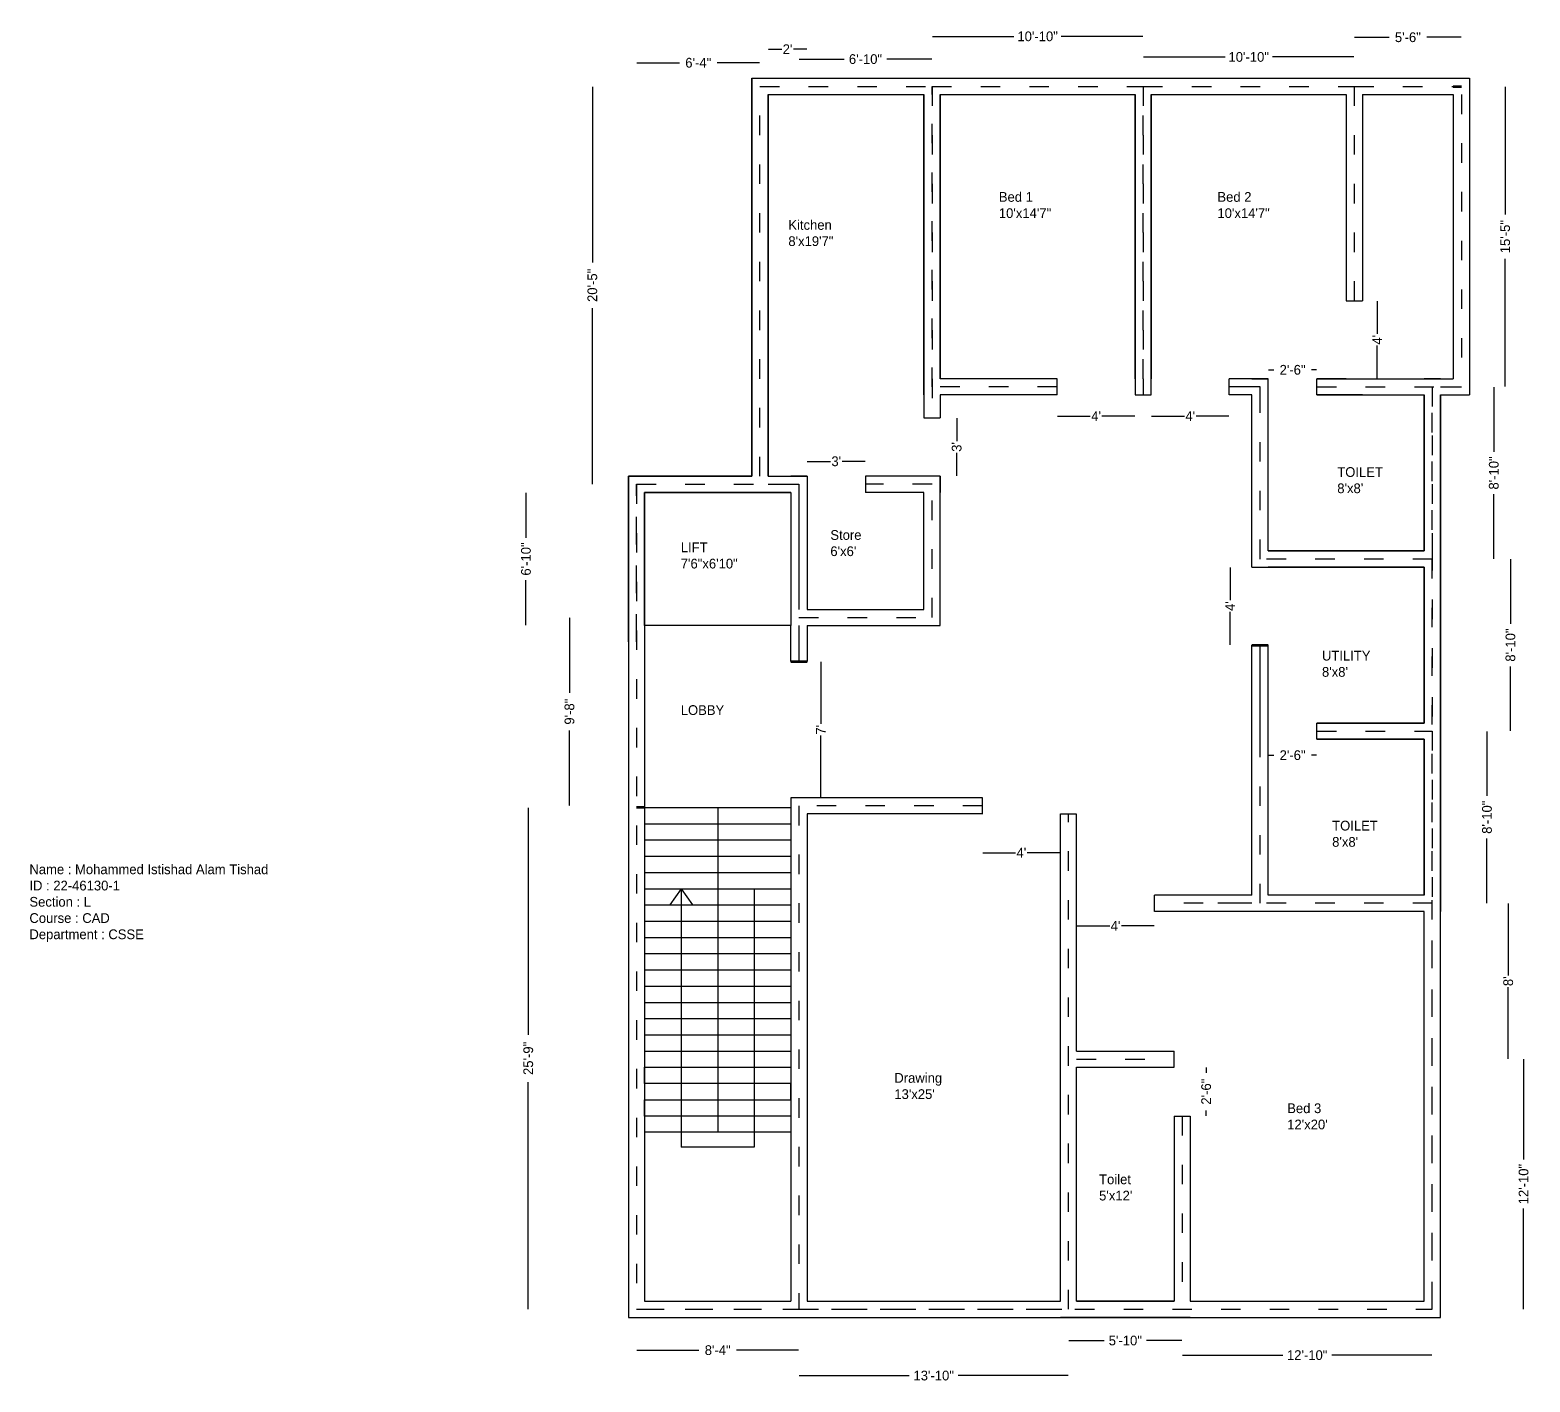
# Model space of a CAD drawing. Header units: inches. Extents: x -1722 to 2146, y -2751 to 53.
# Drawn here: x -1722 to -798, y -780 to 53 of the extents above; entities that cross this region are included whole.
import ezdxf

# ---------------------------------------------------------------- set-up
doc = ezdxf.new("R2010")
doc.units = ezdxf.units.IN
doc.header["$MEASUREMENT"] = 0
doc.linetypes.add('ACAD_ISO03W100', pattern=[30, 12, -18])
doc.dimstyles.get("Standard").update_dxf_attribs({"dimtxt": 6, "dimasz": 0.18, "dimexe": 0.18, "dimexo": 0.0625, "dimgap": 0.09, "dimtad": 0, "dimdec": 1, "dimzin": 0, "dimdsep": 46, "dimlunit": 4, "dimtxsty": 'Standard', "dimcen": 0.09, "dimse1": 1, "dimse2": 1, "dimadec": 0, "dimazin": 0, "dimtfac": 1, "dimtdec": 1, "dimtofl": 0, "dimtmove": 0, "dimatfit": 3, "dimfxl": 1, "dimfrac": 1, "dimtolj": 1, "dimtzin": 0, "dimarcsym": 0})

# ---------------------------------------------------------------- blocks, each defined once
blk = doc.blocks.new('*D3')
at = {"color": 0, "lineweight": -2}
for p, q in [((-1416.48, -232.29), (-1416.48, -260.02)), ((-1416.48, -313.93), (-1416.48, -286.2))]:
    blk.add_line(p, q, dxfattribs=at)
at = {"color": 0, "lineweight": 200}
for points in [[(-1416.51, -232.29), (-1416.45, -232.29), (-1416.48, -232.11)], [(-1416.51, -313.93), (-1416.45, -313.93), (-1416.48, -314.11)]]:
    blk.add_solid(points, dxfattribs=at)
at = {"layer": 'Defpoints', "color": 0, "lineweight": 200}
for p in [(-1343.4, -232.11), (-1416.48, -314.11), (-1343.4, -314.11)]:
    blk.add_point(p, dxfattribs=at)
at = {"color": 0, "lineweight": 200, "insert": (-1416.48, -273.11), "char_height": 6, "attachment_point": 5, "rotation": 90}
blk.add_mtext('\\A1;6\'-10"', dxfattribs=at)
blk = doc.blocks.new('*D4')
at = {"color": 0, "lineweight": -2}
for p, q in [((-1135.22, -453.95), (-1114.99, -453.95)), ((-1087.58, -453.95), (-1107.81, -453.95))]:
    blk.add_line(p, q, dxfattribs=at)
at = {"color": 0, "lineweight": 200}
for points in [[(-1135.22, -453.92), (-1135.22, -453.98), (-1135.4, -453.95)], [(-1087.58, -453.92), (-1087.58, -453.98), (-1087.4, -453.95)]]:
    blk.add_solid(points, dxfattribs=at)
at = {"layer": 'Defpoints', "color": 0, "lineweight": 200}
for p in [(-1135.4, -430.24), (-1087.4, -430.24), (-1087.4, -453.95)]:
    blk.add_point(p, dxfattribs=at)
at = {"color": 0, "lineweight": 200, "insert": (-1111.4, -453.95), "char_height": 6, "attachment_point": 5}
blk.add_mtext("\\A1;4'", dxfattribs=at)
blk = doc.blocks.new('*D5')
at = {"color": 0, "lineweight": -2}
for p, q in [((-997.59, -586.29), (-997.59, -589.52)), ((-997.59, -615.93), (-997.59, -612.7))]:
    blk.add_line(p, q, dxfattribs=at)
at = {"color": 0, "lineweight": 200}
for points in [[(-997.62, -586.29), (-997.56, -586.29), (-997.59, -586.11)], [(-997.62, -615.93), (-997.56, -615.93), (-997.59, -616.11)]]:
    blk.add_solid(points, dxfattribs=at)
at = {"layer": 'Defpoints', "color": 0, "lineweight": 200}
for p in [(-1017.4, -586.11), (-1017.4, -616.11), (-997.59, -616.11)]:
    blk.add_point(p, dxfattribs=at)
at = {"color": 0, "lineweight": 200, "insert": (-997.59, -601.11), "char_height": 6, "attachment_point": 5, "rotation": 90}
blk.add_mtext('\\A1;2\'-6"', dxfattribs=at)
blk = doc.blocks.new('*D1')
at = {"color": 0, "lineweight": -2}
for p, q in [((-1077.22, -498.99), (-1056.99, -498.99)), ((-1029.58, -498.99), (-1049.81, -498.99))]:
    blk.add_line(p, q, dxfattribs=at)
at = {"color": 0, "lineweight": 200}
for points in [[(-1077.22, -498.96), (-1077.22, -499.02), (-1077.4, -498.99)], [(-1029.58, -498.96), (-1029.58, -499.02), (-1029.4, -498.99)]]:
    blk.add_solid(points, dxfattribs=at)
at = {"layer": 'Defpoints', "color": 0, "lineweight": 200}
for p in [(-1077.4, -490.11), (-1029.4, -490.11), (-1077.4, -498.99)]:
    blk.add_point(p, dxfattribs=at)
at = {"color": 0, "lineweight": 200, "insert": (-1053.4, -498.99), "char_height": 6, "attachment_point": 5}
blk.add_mtext("\\A1;4'", dxfattribs=at)
blk = doc.blocks.new('*D6')
at = {"color": 0, "lineweight": -2}
for p, q in [((-959.22, -393.93), (-955.99, -393.93)), ((-929.58, -393.93), (-932.81, -393.93))]:
    blk.add_line(p, q, dxfattribs=at)
at = {"color": 0, "lineweight": 200}
for points in [[(-959.22, -393.9), (-959.22, -393.96), (-959.4, -393.93)], [(-929.58, -393.9), (-929.58, -393.96), (-929.4, -393.93)]]:
    blk.add_solid(points, dxfattribs=at)
at = {"layer": 'Defpoints', "color": 0, "lineweight": 200}
for p in [(-959.4, -384.11), (-929.4, -384.11), (-959.4, -393.93)]:
    blk.add_point(p, dxfattribs=at)
at = {"color": 0, "lineweight": 200, "insert": (-944.4, -393.93), "char_height": 6, "attachment_point": 5}
blk.add_mtext('\\A1;2\'-6"', dxfattribs=at)
blk = doc.blocks.new('*D7')
at = {"color": 0, "lineweight": -2}
for p, q in [((-982.88, -278.29), (-982.88, -298.52)), ((-982.88, -325.93), (-982.88, -305.7))]:
    blk.add_line(p, q, dxfattribs=at)
at = {"color": 0, "lineweight": 200}
for points in [[(-982.91, -278.29), (-982.85, -278.29), (-982.88, -278.11)], [(-982.91, -325.93), (-982.85, -325.93), (-982.88, -326.11)]]:
    blk.add_solid(points, dxfattribs=at)
at = {"layer": 'Defpoints', "color": 0, "lineweight": 200}
for p in [(-969.4, -278.11), (-982.88, -326.11), (-969.4, -326.11)]:
    blk.add_point(p, dxfattribs=at)
at = {"color": 0, "lineweight": 200, "insert": (-982.88, -302.11), "char_height": 6, "attachment_point": 5, "rotation": 90}
blk.add_mtext("\\A1;4'", dxfattribs=at)
blk = doc.blocks.new('*D8')
at = {"color": 0, "lineweight": -2}
for p, q in [((-1089.22, -185.14), (-1068.99, -185.14)), ((-1041.58, -185.14), (-1061.81, -185.14))]:
    blk.add_line(p, q, dxfattribs=at)
at = {"color": 0, "lineweight": 200}
for points in [[(-1089.22, -185.11), (-1089.22, -185.17), (-1089.4, -185.14)], [(-1041.58, -185.11), (-1041.58, -185.17), (-1041.4, -185.14)]]:
    blk.add_solid(points, dxfattribs=at)
at = {"layer": 'Defpoints', "color": 0, "lineweight": 200}
for p in [(-1089.4, -172.11), (-1041.4, -172.11), (-1089.4, -185.14)]:
    blk.add_point(p, dxfattribs=at)
at = {"color": 0, "lineweight": 200, "insert": (-1065.4, -185.14), "char_height": 6, "attachment_point": 5}
blk.add_mtext("\\A1;4'", dxfattribs=at)
blk = doc.blocks.new('*D9')
at = {"color": 0, "lineweight": -2}
for p, q in [((-1031.22, -185.14), (-1010.99, -185.14)), ((-983.58, -185.14), (-1003.81, -185.14))]:
    blk.add_line(p, q, dxfattribs=at)
at = {"color": 0, "lineweight": 200}
for points in [[(-1031.22, -185.11), (-1031.22, -185.17), (-1031.4, -185.14)], [(-983.58, -185.11), (-983.58, -185.17), (-983.4, -185.14)]]:
    blk.add_solid(points, dxfattribs=at)
at = {"layer": 'Defpoints', "color": 0, "lineweight": 200}
for p in [(-1031.4, -172.11), (-983.4, -172.11), (-1031.4, -185.14)]:
    blk.add_point(p, dxfattribs=at)
at = {"color": 0, "lineweight": 200, "insert": (-1007.4, -185.14), "char_height": 6, "attachment_point": 5}
blk.add_mtext("\\A1;4'", dxfattribs=at)
blk = doc.blocks.new('*D10')
at = {"color": 0, "lineweight": -2}
for p, q in [((-1243.22, -212.98), (-1228.99, -212.98)), ((-1207.58, -212.98), (-1221.81, -212.98))]:
    blk.add_line(p, q, dxfattribs=at)
at = {"color": 0, "lineweight": 200}
for points in [[(-1243.22, -212.95), (-1243.22, -213.01), (-1243.4, -212.98)], [(-1207.58, -212.95), (-1207.58, -213.01), (-1207.4, -212.98)]]:
    blk.add_solid(points, dxfattribs=at)
at = {"layer": 'Defpoints', "color": 0, "lineweight": 200}
for p in [(-1243.4, -212.98), (-1243.4, -227.11), (-1207.4, -227.11)]:
    blk.add_point(p, dxfattribs=at)
at = {"color": 0, "lineweight": 200, "insert": (-1225.4, -212.98), "char_height": 6, "attachment_point": 5}
blk.add_mtext("\\A1;3'", dxfattribs=at)
blk = doc.blocks.new('*D11')
at = {"color": 0, "lineweight": -2}
for p, q in [((-1151.24, -186.29), (-1151.24, -200.52)), ((-1151.24, -221.93), (-1151.24, -207.7))]:
    blk.add_line(p, q, dxfattribs=at)
at = {"color": 0, "lineweight": 200}
for points in [[(-1151.27, -186.29), (-1151.21, -186.29), (-1151.24, -186.11)], [(-1151.27, -221.93), (-1151.21, -221.93), (-1151.24, -222.11)]]:
    blk.add_solid(points, dxfattribs=at)
at = {"layer": 'Defpoints', "color": 0, "lineweight": 200}
for p in [(-1161.4, -186.11), (-1161.4, -222.11), (-1151.24, -222.11)]:
    blk.add_point(p, dxfattribs=at)
at = {"color": 0, "lineweight": 200, "insert": (-1151.24, -204.11), "char_height": 6, "attachment_point": 5, "rotation": 90}
blk.add_mtext("\\A1;3'", dxfattribs=at)
blk = doc.blocks.new('*D12')
at = {"color": 0, "lineweight": -2}
for p, q in [((-1389.68, -309.29), (-1389.68, -355.52)), ((-1389.68, -424.93), (-1389.68, -378.7))]:
    blk.add_line(p, q, dxfattribs=at)
at = {"color": 0, "lineweight": 200}
for points in [[(-1389.71, -309.29), (-1389.65, -309.29), (-1389.68, -309.11)], [(-1389.71, -424.93), (-1389.65, -424.93), (-1389.68, -425.11)]]:
    blk.add_solid(points, dxfattribs=at)
at = {"layer": 'Defpoints', "color": 0, "lineweight": 200}
for p in [(-1389.68, -309.11), (-1248.4, -309.11), (-1248.4, -425.11)]:
    blk.add_point(p, dxfattribs=at)
at = {"color": 0, "lineweight": 200, "insert": (-1389.68, -367.11), "char_height": 6, "attachment_point": 5, "rotation": 90}
blk.add_mtext('\\A1;9\'-8"', dxfattribs=at)
blk = doc.blocks.new('*D13')
at = {"color": 0, "lineweight": -2}
for p, q in [((-1415.06, -426.29), (-1415.06, -566.02)), ((-1415.06, -734.93), (-1415.06, -595.2))]:
    blk.add_line(p, q, dxfattribs=at)
at = {"color": 0, "lineweight": 200}
for points in [[(-1415.09, -426.29), (-1415.03, -426.29), (-1415.06, -426.11)], [(-1415.09, -734.93), (-1415.03, -734.93), (-1415.06, -735.11)]]:
    blk.add_solid(points, dxfattribs=at)
at = {"layer": 'Defpoints', "color": 0, "lineweight": 200}
for p in [(-1415.06, -426.11), (-1348.4, -426.11), (-1348.4, -735.11)]:
    blk.add_point(p, dxfattribs=at)
at = {"color": 0, "lineweight": 200, "insert": (-1415.06, -580.61), "char_height": 6, "attachment_point": 5, "rotation": 90}
blk.add_mtext('\\A1;25\'-9"', dxfattribs=at)
blk = doc.blocks.new('*D14')
at = {"color": 0, "lineweight": -2}
for p, q in [((-1348.22, -760.3), (-1309.99, -760.3)), ((-1248.58, -760.3), (-1286.81, -760.3))]:
    blk.add_line(p, q, dxfattribs=at)
at = {"color": 0, "lineweight": 200}
for points in [[(-1348.22, -760.27), (-1348.22, -760.33), (-1348.4, -760.3)], [(-1248.58, -760.27), (-1248.58, -760.33), (-1248.4, -760.3)]]:
    blk.add_solid(points, dxfattribs=at)
at = {"layer": 'Defpoints', "color": 0, "lineweight": 200}
for p in [(-1348.4, -735.11), (-1248.4, -735.11), (-1248.4, -760.3)]:
    blk.add_point(p, dxfattribs=at)
at = {"color": 0, "lineweight": 200, "insert": (-1298.4, -760.3), "char_height": 6, "attachment_point": 5}
blk.add_mtext('\\A1;8\'-4"', dxfattribs=at)
blk = doc.blocks.new('*D15')
at = {"color": 0, "lineweight": -2}
for p, q in [((-1248.22, -775.94), (-1180.49, -775.94)), ((-1082.58, -775.94), (-1150.31, -775.94))]:
    blk.add_line(p, q, dxfattribs=at)
at = {"color": 0, "lineweight": 200}
for points in [[(-1248.22, -775.91), (-1248.22, -775.97), (-1248.4, -775.94)], [(-1082.58, -775.91), (-1082.58, -775.97), (-1082.4, -775.94)]]:
    blk.add_solid(points, dxfattribs=at)
at = {"layer": 'Defpoints', "color": 0, "lineweight": 200}
for p in [(-1248.4, -735.11), (-1082.4, -735.11), (-1082.4, -775.94)]:
    blk.add_point(p, dxfattribs=at)
at = {"color": 0, "lineweight": 200, "insert": (-1165.4, -775.94), "char_height": 6, "attachment_point": 5}
blk.add_mtext('\\A1;13\'-10"', dxfattribs=at)
blk = doc.blocks.new('*D16')
at = {"color": 0, "lineweight": -2}
for p, q in [((-1082.22, -754.36), (-1060.49, -754.36)), ((-1012.58, -754.36), (-1034.31, -754.36))]:
    blk.add_line(p, q, dxfattribs=at)
at = {"color": 0, "lineweight": 200}
for points in [[(-1082.22, -754.33), (-1082.22, -754.39), (-1082.4, -754.36)], [(-1012.58, -754.33), (-1012.58, -754.39), (-1012.4, -754.36)]]:
    blk.add_solid(points, dxfattribs=at)
at = {"layer": 'Defpoints', "color": 0, "lineweight": 200}
for p in [(-1082.4, -735.11), (-1012.4, -735.11), (-1012.4, -754.36)]:
    blk.add_point(p, dxfattribs=at)
at = {"color": 0, "lineweight": 200, "insert": (-1047.4, -754.36), "char_height": 6, "attachment_point": 5}
blk.add_mtext('\\A1;5\'-10"', dxfattribs=at)
blk = doc.blocks.new('*D17')
at = {"color": 0, "lineweight": -2}
for p, q in [((-1012.22, -763.36), (-950.49, -763.36)), ((-858.58, -763.36), (-920.31, -763.36))]:
    blk.add_line(p, q, dxfattribs=at)
at = {"color": 0, "lineweight": 200}
for points in [[(-1012.22, -763.33), (-1012.22, -763.39), (-1012.4, -763.36)], [(-858.58, -763.33), (-858.58, -763.39), (-858.4, -763.36)]]:
    blk.add_solid(points, dxfattribs=at)
at = {"layer": 'Defpoints', "color": 0, "lineweight": 200}
for p in [(-1012.4, -735.11), (-858.4, -735.11), (-858.4, -763.36)]:
    blk.add_point(p, dxfattribs=at)
at = {"color": 0, "lineweight": 200, "insert": (-935.4, -763.36), "char_height": 6, "attachment_point": 5}
blk.add_mtext('\\A1;12\'-10"', dxfattribs=at)
blk = doc.blocks.new('*D18')
at = {"color": 0, "lineweight": -2}
for p, q in [((-811.58, -485.29), (-811.58, -529.52)), ((-811.58, -580.93), (-811.58, -536.7))]:
    blk.add_line(p, q, dxfattribs=at)
at = {"color": 0, "lineweight": 200}
for points in [[(-811.61, -485.29), (-811.55, -485.29), (-811.58, -485.11)], [(-811.61, -580.93), (-811.55, -580.93), (-811.58, -581.11)]]:
    blk.add_solid(points, dxfattribs=at)
at = {"layer": 'Defpoints', "color": 0, "lineweight": 200}
for p in [(-1017.4, -485.11), (-811.58, -485.11), (-1017.4, -581.11)]:
    blk.add_point(p, dxfattribs=at)
at = {"color": 0, "lineweight": 200, "insert": (-811.58, -533.11), "char_height": 6, "attachment_point": 5, "rotation": 90}
blk.add_mtext("\\A1;8'", dxfattribs=at)
blk = doc.blocks.new('*D19')
at = {"color": 0, "lineweight": -2}
for p, q in [((-824.67, -379.29), (-824.67, -419.02)), ((-824.67, -484.93), (-824.67, -445.2))]:
    blk.add_line(p, q, dxfattribs=at)
at = {"color": 0, "lineweight": 200}
for points in [[(-824.7, -379.29), (-824.64, -379.29), (-824.67, -379.11)], [(-824.7, -484.93), (-824.64, -484.93), (-824.67, -485.11)]]:
    blk.add_solid(points, dxfattribs=at)
at = {"layer": 'Defpoints', "color": 0, "lineweight": 200}
for p in [(-858.4, -379.11), (-858.4, -485.11), (-824.67, -485.11)]:
    blk.add_point(p, dxfattribs=at)
at = {"color": 0, "lineweight": 200, "insert": (-824.67, -432.11), "char_height": 6, "attachment_point": 5, "rotation": 90}
blk.add_mtext('\\A1;8\'-10"', dxfattribs=at)
blk = doc.blocks.new('*D20')
at = {"color": 0, "lineweight": -2}
for p, q in [((-810.21, -273.29), (-810.21, -313.02)), ((-810.21, -378.93), (-810.21, -339.2))]:
    blk.add_line(p, q, dxfattribs=at)
at = {"color": 0, "lineweight": 200}
for points in [[(-810.24, -273.29), (-810.18, -273.29), (-810.21, -273.11)], [(-810.24, -378.93), (-810.18, -378.93), (-810.21, -379.11)]]:
    blk.add_solid(points, dxfattribs=at)
at = {"layer": 'Defpoints', "color": 0, "lineweight": 200}
for p in [(-858.4, -273.11), (-858.4, -379.11), (-810.21, -379.11)]:
    blk.add_point(p, dxfattribs=at)
at = {"color": 0, "lineweight": 200, "insert": (-810.21, -326.11), "char_height": 6, "attachment_point": 5, "rotation": 90}
blk.add_mtext('\\A1;8\'-10"', dxfattribs=at)
blk = doc.blocks.new('*D21')
at = {"color": 0, "lineweight": -2}
for p, q in [((-820.46, -167.29), (-820.46, -207.02)), ((-820.46, -272.93), (-820.46, -233.2))]:
    blk.add_line(p, q, dxfattribs=at)
at = {"color": 0, "lineweight": 200}
for points in [[(-820.49, -167.29), (-820.43, -167.29), (-820.46, -167.11)], [(-820.49, -272.93), (-820.43, -272.93), (-820.46, -273.11)]]:
    blk.add_solid(points, dxfattribs=at)
at = {"layer": 'Defpoints', "color": 0, "lineweight": 200}
for p in [(-858.4, -167.11), (-858.4, -273.11), (-820.46, -273.11)]:
    blk.add_point(p, dxfattribs=at)
at = {"color": 0, "lineweight": 200, "insert": (-820.46, -220.11), "char_height": 6, "attachment_point": 5, "rotation": 90}
blk.add_mtext('\\A1;8\'-10"', dxfattribs=at)
blk = doc.blocks.new('*D2')
at = {"color": 0, "lineweight": -2}
for p, q in [((-813.44, 17.71), (-813.44, -61.02)), ((-813.44, -166.93), (-813.44, -88.2))]:
    blk.add_line(p, q, dxfattribs=at)
at = {"color": 0, "lineweight": 200}
for points in [[(-813.47, 17.71), (-813.41, 17.71), (-813.44, 17.89)], [(-813.47, -166.93), (-813.41, -166.93), (-813.44, -167.11)]]:
    blk.add_solid(points, dxfattribs=at)
at = {"layer": 'Defpoints', "color": 0, "lineweight": 200}
for p in [(-840.4, 17.89), (-840.4, -167.11), (-813.44, -167.11)]:
    blk.add_point(p, dxfattribs=at)
at = {"color": 0, "lineweight": 200, "insert": (-813.44, -74.61), "char_height": 6, "attachment_point": 5, "rotation": 90}
blk.add_mtext('\\A1;15\'-5"', dxfattribs=at)
blk = doc.blocks.new('*D22')
at = {"color": 0, "lineweight": -2}
for p, q in [((-892.26, -114.29), (-892.26, -134.52)), ((-892.26, -161.93), (-892.26, -141.7))]:
    blk.add_line(p, q, dxfattribs=at)
at = {"color": 0, "lineweight": 200}
for points in [[(-892.29, -114.29), (-892.23, -114.29), (-892.26, -114.11)], [(-892.29, -161.93), (-892.23, -161.93), (-892.26, -162.11)]]:
    blk.add_solid(points, dxfattribs=at)
at = {"layer": 'Defpoints', "color": 0, "lineweight": 200}
for p in [(-906.4, -114.11), (-906.4, -162.11), (-892.26, -162.11)]:
    blk.add_point(p, dxfattribs=at)
at = {"color": 0, "lineweight": 200, "insert": (-892.26, -138.11), "char_height": 6, "attachment_point": 5, "rotation": 90}
blk.add_mtext("\\A1;4'", dxfattribs=at)
blk = doc.blocks.new('*D23')
at = {"color": 0, "lineweight": -2}
for p, q in [((-906.22, 48.14), (-884.99, 48.14)), ((-840.58, 48.14), (-861.81, 48.14))]:
    blk.add_line(p, q, dxfattribs=at)
at = {"color": 0, "lineweight": 200}
for points in [[(-906.22, 48.17), (-906.22, 48.11), (-906.4, 48.14)], [(-840.58, 48.17), (-840.58, 48.11), (-840.4, 48.14)]]:
    blk.add_solid(points, dxfattribs=at)
at = {"layer": 'Defpoints', "color": 0, "lineweight": 200}
for p in [(-840.4, 48.14), (-906.4, 17.89), (-840.4, 17.89)]:
    blk.add_point(p, dxfattribs=at)
at = {"color": 0, "lineweight": 200, "insert": (-873.4, 48.14), "char_height": 6, "attachment_point": 5}
blk.add_mtext('\\A1;5\'-6"', dxfattribs=at)
blk = doc.blocks.new('*D24')
at = {"color": 0, "lineweight": -2}
for p, q in [((-1036.22, 36.01), (-985.99, 36.01)), ((-906.58, 36.01), (-956.81, 36.01))]:
    blk.add_line(p, q, dxfattribs=at)
at = {"color": 0, "lineweight": 200}
for points in [[(-1036.22, 36.04), (-1036.22, 35.98), (-1036.4, 36.01)], [(-906.58, 36.04), (-906.58, 35.98), (-906.4, 36.01)]]:
    blk.add_solid(points, dxfattribs=at)
at = {"layer": 'Defpoints', "color": 0, "lineweight": 200}
for p in [(-906.4, 36.01), (-1036.4, 17.89), (-906.4, 17.89)]:
    blk.add_point(p, dxfattribs=at)
at = {"color": 0, "lineweight": 200, "insert": (-971.4, 36.01), "char_height": 6, "attachment_point": 5}
blk.add_mtext('\\A1;10\'-10"', dxfattribs=at)
blk = doc.blocks.new('*D25')
at = {"color": 0, "lineweight": -2}
for p, q in [((-1166.22, 48.69), (-1115.99, 48.69)), ((-1036.58, 48.69), (-1086.81, 48.69))]:
    blk.add_line(p, q, dxfattribs=at)
at = {"color": 0, "lineweight": 200}
for points in [[(-1166.22, 48.72), (-1166.22, 48.66), (-1166.4, 48.69)], [(-1036.58, 48.72), (-1036.58, 48.66), (-1036.4, 48.69)]]:
    blk.add_solid(points, dxfattribs=at)
at = {"layer": 'Defpoints', "color": 0, "lineweight": 200}
for p in [(-1036.4, 48.69), (-1166.4, 17.89), (-1036.4, 17.89)]:
    blk.add_point(p, dxfattribs=at)
at = {"color": 0, "lineweight": 200, "insert": (-1101.4, 48.69), "char_height": 6, "attachment_point": 5}
blk.add_mtext('\\A1;10\'-10"', dxfattribs=at)
blk = doc.blocks.new('*D26')
at = {"color": 0, "lineweight": -2}
for p, q in [((-1348.22, 32.44), (-1321.99, 32.44)), ((-1272.58, 32.44), (-1298.81, 32.44))]:
    blk.add_line(p, q, dxfattribs=at)
at = {"color": 0, "lineweight": 200}
for points in [[(-1348.22, 32.47), (-1348.22, 32.41), (-1348.4, 32.44)], [(-1272.58, 32.47), (-1272.58, 32.41), (-1272.4, 32.44)]]:
    blk.add_solid(points, dxfattribs=at)
at = {"layer": 'Defpoints', "color": 0, "lineweight": 200}
for p in [(-1272.4, 32.44), (-1348.4, -227.11), (-1272.4, -227.11)]:
    blk.add_point(p, dxfattribs=at)
at = {"color": 0, "lineweight": 200, "insert": (-1310.4, 32.44), "char_height": 6, "attachment_point": 5}
blk.add_mtext('\\A1;6\'-4"', dxfattribs=at)
blk = doc.blocks.new('*D27')
at = {"color": 0, "lineweight": -2}
for p, q in [((-1248.22, 34.68), (-1220.49, 34.68)), ((-1166.58, 34.68), (-1194.31, 34.68))]:
    blk.add_line(p, q, dxfattribs=at)
at = {"color": 0, "lineweight": 200}
for points in [[(-1248.22, 34.71), (-1248.22, 34.65), (-1248.4, 34.68)], [(-1166.58, 34.71), (-1166.58, 34.65), (-1166.4, 34.68)]]:
    blk.add_solid(points, dxfattribs=at)
at = {"layer": 'Defpoints', "color": 0, "lineweight": 200}
for p in [(-1248.4, 34.68), (-1248.4, 17.89), (-1166.4, 17.89)]:
    blk.add_point(p, dxfattribs=at)
at = {"color": 0, "lineweight": 200, "insert": (-1207.4, 34.68), "char_height": 6, "attachment_point": 5}
blk.add_mtext('\\A1;6\'-10"', dxfattribs=at)
blk = doc.blocks.new('*D28')
at = {"color": 0, "lineweight": -2}
for p, q in [((-1267.22, 40.83), (-1258.99, 40.83)), ((-1243.58, 40.83), (-1251.81, 40.83))]:
    blk.add_line(p, q, dxfattribs=at)
at = {"color": 0, "lineweight": 200}
for points in [[(-1267.22, 40.86), (-1267.22, 40.8), (-1267.4, 40.83)], [(-1243.58, 40.86), (-1243.58, 40.8), (-1243.4, 40.83)]]:
    blk.add_solid(points, dxfattribs=at)
at = {"layer": 'Defpoints', "color": 0, "lineweight": 200}
for p in [(-1243.4, 40.83), (-1267.4, -222.11), (-1243.4, -222.11)]:
    blk.add_point(p, dxfattribs=at)
at = {"color": 0, "lineweight": 200, "insert": (-1255.4, 40.83), "char_height": 6, "attachment_point": 5}
blk.add_mtext("\\A1;2'", dxfattribs=at)
blk = doc.blocks.new('*D29')
at = {"color": 0, "lineweight": -2}
for p, q in [((-1375.59, 17.71), (-1375.59, -90.52)), ((-1375.59, -226.93), (-1375.59, -118.7))]:
    blk.add_line(p, q, dxfattribs=at)
at = {"color": 0, "lineweight": 200}
for points in [[(-1375.62, 17.71), (-1375.56, 17.71), (-1375.59, 17.89)], [(-1375.62, -226.93), (-1375.56, -226.93), (-1375.59, -227.11)]]:
    blk.add_solid(points, dxfattribs=at)
at = {"layer": 'Defpoints', "color": 0, "lineweight": 200}
for p in [(-1272.4, 17.89), (-1375.59, -227.11), (-1272.4, -227.11)]:
    blk.add_point(p, dxfattribs=at)
at = {"color": 0, "lineweight": 200, "insert": (-1375.59, -104.61), "char_height": 6, "attachment_point": 5, "rotation": 90}
blk.add_mtext('\\A1;20\'-5"', dxfattribs=at)
blk = doc.blocks.new('*D30')
at = {"color": 0, "lineweight": -2}
for p, q in [((-1234.93, -336.42), (-1234.93, -374.65)), ((-1234.93, -420.06), (-1234.93, -381.83))]:
    blk.add_line(p, q, dxfattribs=at)
at = {"color": 0, "lineweight": 200}
for points in [[(-1234.96, -336.42), (-1234.9, -336.42), (-1234.93, -336.24)], [(-1234.96, -420.06), (-1234.9, -420.06), (-1234.93, -420.24)]]:
    blk.add_solid(points, dxfattribs=at)
at = {"layer": 'Defpoints', "color": 0, "lineweight": 200}
for p in [(-1248.4, -336.24), (-1248.4, -420.24), (-1234.93, -420.24)]:
    blk.add_point(p, dxfattribs=at)
at = {"color": 0, "lineweight": 200, "insert": (-1234.93, -378.24), "char_height": 6, "attachment_point": 5, "rotation": 90}
blk.add_mtext("\\A1;7'", dxfattribs=at)
blk = doc.blocks.new('*D31')
at = {"color": 0, "lineweight": -2}
for p, q in [((-959.22, -156.65), (-955.99, -156.65)), ((-929.58, -156.65), (-932.81, -156.65))]:
    blk.add_line(p, q, dxfattribs=at)
at = {"color": 0, "lineweight": 200}
for points in [[(-959.22, -156.62), (-959.22, -156.68), (-959.4, -156.65)], [(-929.58, -156.62), (-929.58, -156.68), (-929.4, -156.65)]]:
    blk.add_solid(points, dxfattribs=at)
at = {"layer": 'Defpoints', "color": 0, "lineweight": 200}
for p in [(-929.4, -156.65), (-959.4, -167.11), (-929.4, -167.11)]:
    blk.add_point(p, dxfattribs=at)
at = {"color": 0, "lineweight": 200, "insert": (-944.4, -156.65), "char_height": 6, "attachment_point": 5}
blk.add_mtext('\\A1;2\'-6"', dxfattribs=at)
blk = doc.blocks.new('*D32')
at = {"color": 0, "lineweight": -2}
for p, q in [((-802.12, -581.11), (-802.12, -642.93)), ((-802.12, -734.93), (-802.12, -673.11))]:
    blk.add_line(p, q, dxfattribs=at)
at = {"color": 0, "lineweight": 200}
for points in [[(-802.15, -581.11), (-802.09, -581.11), (-802.12, -580.93)], [(-802.15, -734.93), (-802.09, -734.93), (-802.12, -735.11)]]:
    blk.add_solid(points, dxfattribs=at)
at = {"layer": 'Defpoints', "color": 0, "lineweight": 200}
for p in [(-858.4, -580.93), (-858.4, -735.11), (-802.12, -735.11)]:
    blk.add_point(p, dxfattribs=at)
at = {"color": 0, "lineweight": 200, "insert": (-802.12, -658.02), "char_height": 6, "attachment_point": 5, "rotation": 90}
blk.add_mtext('\\A1;12\'-10"', dxfattribs=at)

msp = doc.modelspace()

# ---------------------------------------------------------------- linework, layer by layer
for p, q in [((-1277.4, 22.89), (-835.4, 22.89)), ((-1277.4, 22.89), (-1277.4, -222.11)), ((-835.4, 22.89), (-835.4, -172.11)), ((-1267.4, 12.89), (-1171.4, 12.89)), ((-1267.4, 12.89), (-1267.4, -222.11)), ((-1199.93, 12.89), (-1189.93, 12.89)), ((-1161.4, 12.89), (-1041.4, 12.89)), ((-1031.4, 12.89), (-911.4, 12.89)), ((-901.4, 12.89), (-845.4, 12.89)), ((-845.4, 12.89), (-845.4, -162.11)), ((-911.4, -114.11), (-901.4, -114.11)), ((-1089.4, -172.11), (-1089.4, -162.11)), ((-1041.4, -162.11), (-1041.4, -172.11)), ((-1036.4, -162.11), (-1036.4, -172.11)), ((-1031.4, -172.11), (-1031.4, -162.11)), ((-983.4, -172.11), (-983.4, -162.11)), ((-959.4, -172.11), (-959.4, -162.11)), ((-929.4, -172.11), (-929.4, -162.11)), ((-911.4, -162.11), (-901.4, -162.11)), ((-901.4, -162.11), (-863.4, -162.11)), ((-853.4, -162.11), (-863.4, -162.11)), ((-853.4, -162.11), (-845.4, -162.11)), ((-1041.4, -172.11), (-1031.4, -172.11)), ((-964.4, -172.11), (-964.4, -167.11)), ((-901.4, -172.11), (-863.4, -172.11)), ((-863.4, -268.11), (-863.4, -172.11)), ((-853.4, -167.11), (-840.4, -167.11)), ((-853.4, -167.11), (-845.4, -167.11)), ((-853.4, -740.11), (-853.4, -172.11)), ((-853.4, -172.11), (-835.4, -172.11)), ((-1171.4, -186.11), (-1161.4, -186.11)), ((-1277.4, -222.11), (-1353.4, -222.11)), ((-1353.4, -222.11), (-1353.4, -740.11)), ((-1207.4, -222.11), (-1207.4, -232.11)), ((-1161.4, -222.11), (-1171.4, -222.11)), ((-1277.4, -232.11), (-1343.4, -232.11)), ((-1343.4, -232.11), (-1343.4, -730.11)), ((-1277.4, -232.11), (-1267.4, -232.11)), ((-969.4, -278.11), (-959.4, -278.11)), ((-863.4, -374.11), (-863.4, -278.11)), ((-1343.4, -314.11), (-1343.4, -430.11)), ((-1253.4, -336.24), (-1253.4, -314.11)), ((-1248.4, -324.11), (-1248.4, -336.24)), ((-1243.4, -324.11), (-1243.4, -336.24)), ((-964.4, -384.11), (-964.4, -347.95)), ((-959.4, -384.11), (-959.4, -347.95)), ((-929.4, -384.11), (-929.4, -374.11)), ((-863.4, -480.11), (-863.4, -384.11)), ((-1135.4, -430.24), (-1135.4, -420.24)), ((-1343.4, -426.11), (-1253.4, -426.11)), ((-1298.4, -426.11), (-1298.4, -626.11)), ((-1077.4, -430.24), (-1087.4, -430.24)), ((-1077.4, -576.11), (-1077.4, -430.24)), ((-1343.4, -436.11), (-1253.4, -436.11)), ((-1343.4, -446.11), (-1253.4, -446.11)), ((-1343.4, -456.11), (-1253.4, -456.11)), ((-1343.4, -466.11), (-1253.4, -466.11)), ((-1343.4, -476.11), (-1253.4, -476.11)), ((-1343.4, -476.11), (-1298.4, -476.11)), ((-1320.9, -476.11), (-1327.83, -486.11)), ((-1320.9, -476.11), (-1320.9, -635.27)), ((-1320.9, -476.11), (-1313.85, -486.11)), ((-1298.4, -476.11), (-1253.4, -476.11)), ((-1275.9, -476.11), (-1275.9, -635.27)), ((-1029.4, -490.11), (-1029.4, -480.11)), ((-969.4, -480.11), (-1029.4, -480.11)), ((-1343.4, -486.11), (-1253.4, -486.11)), ((-1343.4, -496.11), (-1253.4, -496.11)), ((-1007.4, -490.11), (-1029.4, -490.11)), ((-863.4, -730.11), (-863.4, -490.11)), ((-1343.4, -506.11), (-1253.4, -506.11)), ((-1343.4, -516.11), (-1253.4, -516.11)), ((-1343.4, -526.11), (-1253.4, -526.11)), ((-1343.4, -536.11), (-1253.4, -536.11)), ((-1343.4, -546.11), (-1253.4, -546.11)), ((-1343.4, -556.11), (-1253.4, -556.11)), ((-1343.4, -566.11), (-1253.4, -566.11)), ((-1343.4, -576.11), (-1253.4, -576.11)), ((-1017.4, -586.11), (-1017.4, -576.11)), ((-1343.4, -596.11), (-1343.4, -586.11)), ((-1343.4, -586.11), (-1253.4, -586.11)), ((-1253.4, -596.11), (-1343.4, -596.11)), ((-1253.4, -606.11), (-1253.4, -596.11)), ((-1343.4, -616.11), (-1343.4, -606.11)), ((-1343.4, -606.11), (-1253.4, -606.11)), ((-1253.4, -616.11), (-1343.4, -616.11)), ((-1017.4, -616.11), (-1007.4, -616.11)), ((-1253.4, -626.11), (-1343.4, -626.11)), ((-1275.9, -635.27), (-1320.9, -635.27)), ((-1343.4, -730.11), (-1253.4, -730.11)), ((-1243.4, -730.11), (-1087.4, -730.11)), ((-1077.4, -730.11), (-1017.4, -730.11)), ((-1007.4, -730.11), (-863.4, -730.11)), ((-1353.4, -740.11), (-853.4, -740.11))]:
    msp.add_line(p, q)
at = {"linetype": 'ACAD_ISO03W100'}
for p, q in [((-906.4, 17.89), (-845.4, 17.89)), ((-840.4, 12.89), (-840.4, -162.11)), ((-858.4, -735.11), (-858.4, -172.11)), ((-1348.4, -227.11), (-1348.4, -735.11)), ((-969.4, -485.11), (-1029.4, -485.11)), ((-1348.4, -735.11), (-858.4, -735.11)), ((-1343.4, -735.11), (-1253.4, -735.11))]:
    msp.add_line(p, q, dxfattribs=at)
at = {"lineweight": 200}
for p, q in [((-845.4, 17.89), (-840.4, 17.89)), ((-969.4, -326.11), (-959.4, -326.11)), ((-1253.4, -336.24), (-1243.4, -336.24)), ((-1343.4, -426.11), (-1348.4, -426.11))]:
    msp.add_line(p, q, dxfattribs=at)
for points in [[(-1277.4, -222.11), (-1277.4, 22.89), (-1161.4, 22.89)], [(-1171.4, 22.89), (-1031.4, 22.89)], [(-1041.4, 22.89), (-1041.4, 22.89), (-901.4, 22.89)], [(-1267.4, -222.11), (-1267.4, 12.89), (-1171.4, 12.89), (-1171.4, -186.11)], [(-1171.4, -172.11), (-1171.4, 12.89)], [(-1089.4, -162.11), (-1161.4, -162.11), (-1161.4, 12.89), (-1041.4, 12.89), (-1041.4, -162.11)], [(-1161.4, 12.89), (-1161.4, -162.11)], [(-1041.4, -162.11), (-1041.4, 12.89)], [(-1031.4, 12.89), (-1031.4, -162.11)], [(-1031.4, -162.11), (-1031.4, 12.89), (-911.4, 12.89), (-911.4, -114.11)], [(-901.4, 12.89), (-901.4, -114.11)], [(-959.4, -162.11), (-983.4, -162.11)], [(-969.4, -162.11), (-959.4, -162.11)], [(-911.4, -162.11), (-929.4, -162.11)], [(-929.4, -162.11), (-853.4, -162.11)], [(-1089.4, -172.11), (-1161.4, -172.11)], [(-1161.4, -172.11), (-1161.4, -186.11)], [(-964.4, -167.11), (-983.4, -167.11)], [(-969.4, -172.11), (-983.4, -172.11)], [(-969.4, -278.11), (-969.4, -172.11)], [(-929.4, -172.11), (-863.4, -172.11), (-863.4, -268.11), (-959.4, -268.11), (-959.4, -172.11)], [(-901.4, -172.11), (-929.4, -172.11)], [(-853.4, -172.11), (-853.4, -278.11)], [(-1353.4, -324.11), (-1353.4, -222.11), (-1277.4, -222.11)], [(-1267.4, -222.11), (-1243.4, -222.11), (-1243.4, -304.11)], [(-1267.4, -227.11), (-1248.4, -227.11), (-1248.4, -304.11)], [(-1243.4, -222.11), (-1253.4, -222.11)], [(-1243.4, -222.11), (-1253.4, -222.11)], [(-1243.4, -314.11), (-1161.4, -314.11), (-1161.4, -222.11)], [(-1171.4, -222.11), (-1207.4, -222.11)], [(-1161.4, -222.11), (-1161.4, -232.11)], [(-1253.4, -232.11), (-1277.4, -232.11)], [(-1253.4, -232.11), (-1253.4, -314.11)], [(-1243.4, -232.11), (-1243.4, -304.11), (-1171.4, -304.11), (-1171.4, -232.11), (-1207.4, -232.11)], [(-969.4, -278.11), (-969.4, -268.11)], [(-959.4, -268.11), (-863.4, -268.11)], [(-853.4, -268.11), (-853.4, -384.11)], [(-863.4, -278.11), (-959.4, -278.11)], [(-959.4, -278.11), (-863.4, -278.11), (-863.4, -374.11), (-929.4, -374.11)], [(-959.4, -278.11), (-863.4, -278.11), (-863.4, -374.11), (-929.4, -374.11)], [(-1243.4, -314.11), (-1243.4, -324.11)], [(-969.4, -384.11), (-969.4, -326.11)], [(-964.4, -374.11), (-964.4, -326.11)], [(-959.4, -374.11), (-959.4, -326.11)], [(-959.4, -374.11), (-959.4, -326.11)], [(-969.4, -480.11), (-969.4, -374.11)], [(-929.4, -374.11), (-863.4, -374.11)], [(-853.4, -374.11), (-853.4, -490.11)], [(-929.4, -384.11), (-863.4, -384.11), (-863.4, -480.11), (-959.4, -480.11), (-959.4, -384.11)], [(-863.4, -384.11), (-929.4, -384.11)], [(-1135.4, -420.24), (-1253.4, -420.24), (-1253.4, -730.11)], [(-1135.4, -430.11), (-1243.4, -430.11), (-1243.4, -730.11), (-1087.4, -730.11), (-1087.4, -430.11)], [(-1077.4, -576.11), (-1077.4, -430.24)], [(-863.4, -730.11), (-863.4, -490.11), (-1007.4, -490.11)], [(-863.4, -490.11), (-969.4, -490.11)], [(-1087.4, -730.11), (-1087.4, -576.11)], [(-1077.4, -576.11), (-1017.4, -576.11)], [(-1017.4, -616.11), (-1017.4, -730.11), (-1077.4, -730.11), (-1077.4, -586.11), (-1017.4, -586.11)], [(-1077.4, -730.11), (-1077.4, -586.11)], [(-1007.4, -616.11), (-1007.4, -730.11)], [(-1007.4, -616.11), (-1007.4, -730.11)], [(-1007.4, -740.11), (-1087.4, -740.11)]]:
    msp.add_lwpolyline(points)
at = {"linetype": 'ACAD_ISO03W100'}
for points in [[(-1272.4, -222.11), (-1272.4, 17.89), (-1166.4, 17.89), (-1166.4, -186.11)], [(-1089.4, -167.11), (-1166.4, -167.11), (-1166.4, 17.89), (-1036.4, 17.89), (-1036.4, -162.11)], [(-1036.4, -162.11), (-1036.4, 17.89), (-906.4, 17.89), (-906.4, -114.11)], [(-929.4, -167.11), (-858.4, -167.11), (-858.4, -273.11), (-964.4, -273.11), (-964.4, -172.11)], [(-929.4, -167.11), (-853.4, -167.11)], [(-1348.4, -319.11), (-1348.4, -227.11), (-1248.4, -227.11), (-1248.4, -319.11)], [(-1348.4, -324.11), (-1348.4, -227.11), (-1277.4, -227.11)], [(-1248.4, -232.11), (-1248.4, -309.11), (-1166.4, -309.11), (-1166.4, -227.11), (-1207.4, -227.11)], [(-858.4, -268.11), (-858.4, -384.11)], [(-1248.4, -314.11), (-1248.4, -324.11)], [(-929.4, -379.11), (-858.4, -379.11), (-858.4, -485.11), (-964.4, -485.11), (-964.4, -384.11)], [(-1135.4, -425.11), (-1248.4, -425.11), (-1248.4, -735.11), (-1082.4, -735.11), (-1082.4, -430.11)], [(-858.4, -730.11), (-858.4, -485.11), (-1007.4, -485.11)], [(-1077.4, -581.11), (-1017.4, -581.11)], [(-1012.4, -616.11), (-1012.4, -735.11)]]:
    msp.add_lwpolyline(points, dxfattribs=at)
msp.add_lwpolyline([(-1343.4, -232.11), (-1253.4, -232.11), (-1253.4, -314.11), (-1343.4, -314.11)], close=True)

# ---------------------------------------------------------------- texts
at = {"char_height": 6, "attachment_point": 1}
for s, insert, width in [('Bed 1\\P10\'x14\'7"', (-1125.27, -47.14), 61.6038), ('Bed 2\\P10\'x14\'7"', (-990.67, -47.14), 61.6038), ('Kitchen\\P8\'x19\'7"', (-1254.91, -64.39), 73.5145), ("TOILET\\P8'x8'", (-916.86, -216.56), 61.6038), ("Store\\P6'x6'", (-1229.04, -255.31), 49.4078), ('LIFT\\P7\'6"x6\'10"', (-1321.16, -262.94), 44.7758), ("UTILITY\\P8'x8'", (-926.29, -329.62), 61.6038), ('LOBBY', (-1321.16, -363.14), 44.7758), ("TOILET\\P8'x8'", (-920.01, -434.29), 61.6038), ("Drawing\\P13'x25'", (-1189.64, -589.61), 87.7323), ("Bed 3\\P12'x20'", (-947.69, -608.31), 73.7295), ("Toilet\\P5'x12'", (-1063.54, -652.09), 99.9021)]:
    msp.add_mtext(s, dxfattribs=dict(at, insert=insert, width=width))
at = {"lineweight": 200, "insert": (-1722.28, -461.19), "char_height": 6, "width": 375.2942, "attachment_point": 1}
msp.add_mtext('Name : Mohammed Istishad Alam Tishad\\PID : 22-46130-1\\PSection : L\\PCourse : CAD\\PDepartment : CSSE', dxfattribs=at)

# ---------------------------------------------------------------- dimensions: what is measured, and where the dimension line sits
at = {"lineweight": 200}
for p1, p2, distance, picture, middle in [((-1166.4, 17.89), (-1036.4, 17.89), 30.81, '*D25', (-1101.4, 48.69)), ((-906.4, 17.89), (-840.4, 17.89), 30.25, '*D23', (-873.4, 48.14)), ((-1267.4, -222.11), (-1243.4, -222.11), 262.94, '*D28', (-1255.4, 40.83)), ((-1166.4, 17.89), (-1248.4, 17.89), -16.79, '*D27', (-1207.4, 34.68)), ((-1036.4, 17.89), (-906.4, 17.89), 18.12, '*D24', (-971.4, 36.01)), ((-1348.4, -227.11), (-1272.4, -227.11), 259.55, '*D26', (-1310.4, 32.44)), ((-1272.4, 17.89), (-1272.4, -227.11), -103.19, '*D29', (-1375.59, -104.61)), ((-840.4, 17.89), (-840.4, -167.11), 26.96, '*D2', (-813.44, -74.61)), ((-906.4, -114.11), (-906.4, -162.11), 14.14, '*D22', (-892.26, -138.11)), ((-959.4, -167.11), (-929.4, -167.11), 10.47, '*D31', (-944.4, -156.65)), ((-1041.4, -172.11), (-1089.4, -172.11), 13.03, '*D8', (-1065.4, -185.14)), ((-983.4, -172.11), (-1031.4, -172.11), 13.03, '*D9', (-1007.4, -185.14)), ((-858.4, -167.11), (-858.4, -273.11), 37.94, '*D21', (-820.46, -220.11)), ((-1161.4, -186.11), (-1161.4, -222.11), 10.16, '*D11', (-1151.24, -204.11)), ((-1207.4, -227.11), (-1243.4, -227.11), -14.13, '*D10', (-1225.4, -212.98)), ((-1343.4, -232.11), (-1343.4, -314.11), -73.08, '*D3', (-1416.48, -273.11)), ((-858.4, -273.11), (-858.4, -379.11), 48.19, '*D20', (-810.21, -326.11)), ((-969.4, -278.11), (-969.4, -326.11), -13.48, '*D7', (-982.88, -302.11)), ((-1248.4, -425.11), (-1248.4, -309.11), 141.28, '*D12', (-1389.68, -367.11)), ((-1248.4, -336.24), (-1248.4, -420.24), 13.47, '*D30', (-1234.93, -378.24)), ((-929.4, -384.11), (-959.4, -384.11), 9.81, '*D6', (-944.4, -393.93)), ((-858.4, -379.11), (-858.4, -485.11), 33.72, '*D19', (-824.67, -432.11)), ((-1348.4, -735.11), (-1348.4, -426.11), 66.67, '*D13', (-1415.06, -580.61)), ((-1135.4, -430.24), (-1087.4, -430.24), -23.71, '*D4', (-1111.4, -453.95)), ((-1017.4, -581.11), (-1017.4, -485.11), -205.82, '*D18', (-811.58, -533.11)), ((-1029.4, -490.11), (-1077.4, -490.11), 8.88, '*D1', (-1053.4, -498.99)), ((-858.4, -580.93), (-858.4, -735.11), 56.28, '*D32', (-802.12, -658.02)), ((-1017.4, -586.11), (-1017.4, -616.11), 19.81, '*D5', (-997.59, -601.11)), ((-1348.4, -735.11), (-1248.4, -735.11), -25.18, '*D14', (-1298.4, -760.3)), ((-1248.4, -735.11), (-1082.4, -735.11), -40.82, '*D15', (-1165.4, -775.94)), ((-1082.4, -735.11), (-1012.4, -735.11), -19.25, '*D16', (-1047.4, -754.36)), ((-1012.4, -735.11), (-858.4, -735.11), -28.25, '*D17', (-935.4, -763.36))]:
    dim = msp.add_aligned_dim(p1=p1, p2=p2, distance=distance, dimstyle='Standard', dxfattribs=at)
    dim.commit()
    dim.dimension.update_dxf_attribs({"geometry": picture, "text_midpoint": middle})

doc.saveas('drawing.dxf')
